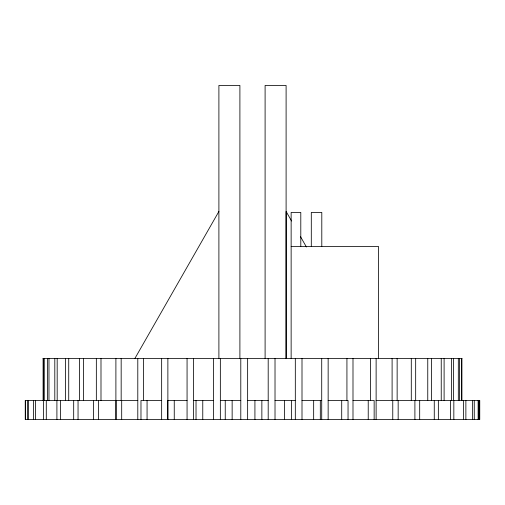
<?xml version="1.0" encoding="UTF-8"?>
<svg xmlns="http://www.w3.org/2000/svg" width="505" height="505" viewBox="0 0 505 505"><rect width="100%" height="100%" fill="white"/><g stroke="black" fill="none" stroke-linecap="round" stroke-linejoin="round"><path stroke-width="0.76" d="M134.904 358.443L218.899 211.443M291.139 246.446L378.498 246.446L378.498 358.443M43.007 358.443L461.993 358.443M115.897 400.44L25.25 400.44L25.25 419.548L479.75 419.548L479.75 400.44L376.124 400.44M137.796 400.44L116.081 400.44L116.081 419.548M161.65 400.44L140.977 400.44L140.977 419.548M187.065 400.44L167.774 400.44L167.774 419.548M193.611 400.44L213.596 400.44M220.35 400.44L240.79 400.44M247.639 400.44L268.193 400.44M275.017 400.44L295.318 400.44M302.003 400.44L321.717 400.44M328.149 400.44L348.046 400.44L348.046 419.548M352.995 400.44L374.148 400.44L374.148 419.548M291.568 221.02L286.101 211.443L286.101 358.443L286.101 85.452L265.1 85.452L265.1 358.443M300.557 236.744L306.415 246.995M479.573 400.44L479.573 419.548M478.854 400.44L478.854 419.548M478.121 400.44L478.121 419.548M474.264 400.44L474.264 419.548M472.636 400.44L472.636 419.548M465.875 400.44L465.875 419.548M463.382 400.44L463.382 419.548M461.905 358.443L461.905 400.44M461.633 358.443L461.633 400.44M459.481 358.443L459.481 400.44M458.319 358.443L458.319 400.44M453.837 400.44L453.837 419.548M453.515 358.443L453.515 400.44M451.476 358.443L451.476 400.44M450.517 400.44L450.517 419.548M444.103 358.443L444.103 400.44M441.237 358.443L441.237 400.44M438.353 400.44L438.353 419.548M434.268 400.44L434.268 419.548M431.422 358.443L431.422 400.44M427.76 358.443L427.76 400.44M419.687 400.44L419.687 419.548M415.672 358.443L415.672 400.44M414.902 400.44L414.902 419.548M411.291 358.443L411.291 400.44M398.161 400.44L398.161 419.548M397.138 358.443L397.138 400.44M392.764 400.44L392.764 419.548M392.101 358.443L392.101 400.44M376.124 358.443L376.124 419.548M370.525 358.443L370.525 400.44M368.227 400.44L368.227 419.548M352.995 358.443L352.995 419.548M346.929 358.443L346.929 400.44M341.708 400.44L341.708 419.548M328.149 358.443L328.149 419.548M321.799 246.446L321.799 212.428L311.301 212.428L311.301 246.446M321.717 358.443L321.717 419.548M320.315 400.44L320.315 419.548M313.662 400.44L313.662 419.548M302.003 358.443L302.003 419.548M300.797 246.446L300.797 212.428L291.139 212.428L291.139 358.443M295.318 358.443L295.318 419.548M291.423 400.44L291.423 419.548M284.567 400.44L284.567 419.548M275.017 358.443L275.017 419.548M268.193 358.443L268.193 419.548M261.861 400.44L261.861 419.548M254.924 400.44L254.924 419.548M247.639 358.443L247.639 419.548M240.79 358.443L240.79 419.548M239.9 358.443L239.9 85.452L218.899 85.452L218.899 358.443M232.142 400.44L232.142 419.548M225.243 400.44L225.243 419.548M220.35 358.443L220.35 419.548M213.596 358.443L213.596 419.548M202.77 400.44L202.77 419.548M196.028 400.44L196.028 419.548M193.611 358.443L193.611 419.548M187.065 358.443L187.065 419.548M174.25 400.44L174.25 419.548M167.875 358.443L167.875 419.548M161.65 358.443L161.65 419.548M147.069 400.44L147.069 419.548M143.59 358.443L143.59 400.44M137.796 358.443L137.796 419.548M121.692 400.44L121.692 419.548M121.168 358.443L121.168 400.44M115.897 358.443L115.897 419.548M100.994 358.443L100.994 400.44M98.551 400.44L98.551 419.548M96.341 358.443L96.341 400.44M93.526 400.44L93.526 419.548M83.413 358.443L83.413 400.44M79.455 358.443L79.455 400.44M78.048 400.44L78.048 419.548M73.686 400.44L73.686 419.548M68.724 358.443L68.724 400.44M65.53 358.443L65.53 400.44M60.531 400.44L60.531 419.548M57.179 358.443L57.179 400.44M56.907 400.44L56.907 419.548M54.805 358.443L54.805 400.44M48.972 358.443L48.972 400.44M47.464 358.443L47.464 400.44M46.29 400.44L46.29 419.548M44.251 358.443L44.251 400.44M43.626 358.443L43.626 400.44M43.474 400.44L43.474 419.548M43.095 358.443L43.095 400.44M35.584 400.44L35.584 419.548M33.62 400.44L33.62 419.548M28.589 400.44L28.589 419.548M27.51 400.44L27.51 419.548M25.427 400.44L25.427 419.548"/></g></svg>
